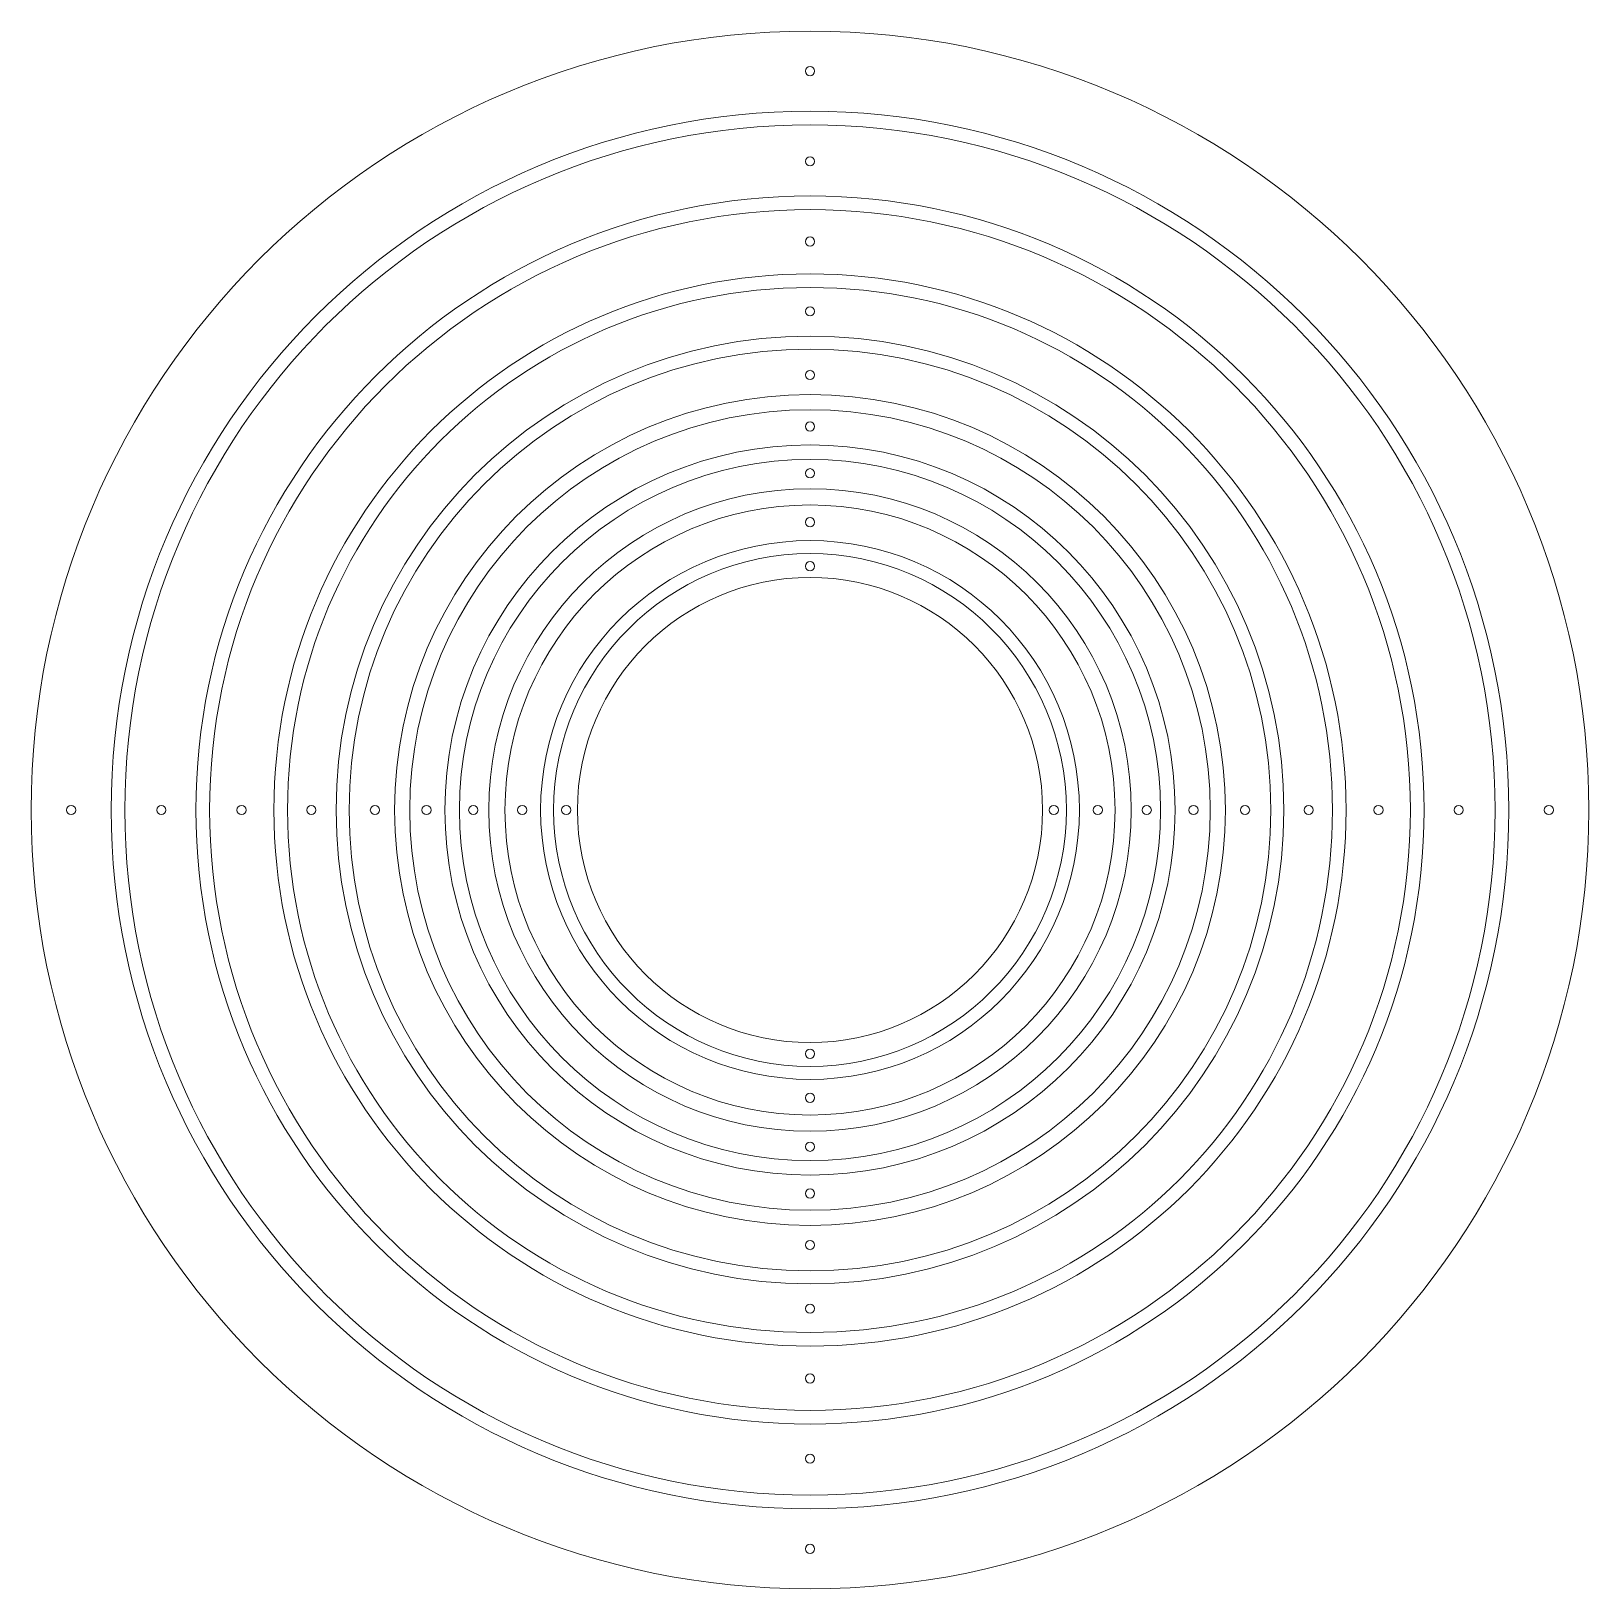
# Model space of a CAD drawing. Header units: inches. Extents: x -11.8 to 12.2, y -12.2 to 11.8.
import ezdxf

# ---------------------------------------------------------------- set-up
doc = ezdxf.new("R2010")
doc.units = ezdxf.units.IN
doc.header["$MEASUREMENT"] = 0
doc.layers.add('Design Layer-1', color=7, linetype='Continuous')

msp = doc.modelspace()

# ---------------------------------------------------------------- linework, layer by layer
at = {"layer": 'Design Layer-1', "color": 7, "linetype": 'Continuous', "lineweight": 5}
for centre, radius in [((0.25, -0.25), 12), ((0.25, 11.135), 0.0714), ((0.25, -0.25), 10.767), ((0.25, -0.25), 10.555), ((0.25, -0.25), 10.555), ((0.25, 9.744), 0.0714), ((0.25, -0.25), 9.461), ((0.25, -0.25), 9.25), ((0.25, 8.508), 0.0714), ((0.25, -0.25), 8.259), ((0.25, -0.25), 8.05), ((0.25, 7.433), 0.0714), ((0.25, -0.25), 7.3), ((0.25, -0.25), 7.1), ((0.25, 6.453), 0.0714), ((0.25, -0.25), 6.4), ((0.25, -0.25), 6.167), ((0.25, 5.659), 0.0714), ((0.25, -0.25), 5.625), ((0.25, -0.25), 5.4), ((0.25, 4.938), 0.0714), ((0.25, -0.25), 4.95), ((0.25, -0.25), 4.7), ((0.25, 4.184), 0.0714), ((0.25, -0.25), 4.15), ((0.25, -0.25), 3.95), ((0.25, 3.506), 0.0714), ((0.25, -0.25), 3.583), ((-11.135, -0.25), 0.0714), ((-9.744, -0.25), 0.0714), ((-8.508, -0.25), 0.0714), ((-7.433, -0.25), 0.0714), ((-6.453, -0.25), 0.0714), ((-5.659, -0.25), 0.0714), ((-4.938, -0.25), 0.0714), ((-4.184, -0.25), 0.0714), ((-3.506, -0.25), 0.0714), ((4.006, -0.25), 0.0714), ((4.684, -0.25), 0.0714), ((5.438, -0.25), 0.0714), ((6.159, -0.25), 0.0714), ((6.953, -0.25), 0.0714), ((7.933, -0.25), 0.0714), ((9.008, -0.25), 0.0714), ((10.244, -0.25), 0.0714), ((11.635, -0.25), 0.0714), ((0.25, -4.006), 0.0714), ((0.25, -4.684), 0.0714), ((0.25, -5.438), 0.0714), ((0.25, -6.159), 0.0714), ((0.25, -6.953), 0.0714), ((0.25, -7.933), 0.0714), ((0.25, -9.008), 0.0714), ((0.25, -10.244), 0.0714), ((0.25, -11.635), 0.0714)]:
    msp.add_circle(centre, radius, dxfattribs=at)

doc.saveas('drawing.dxf')
